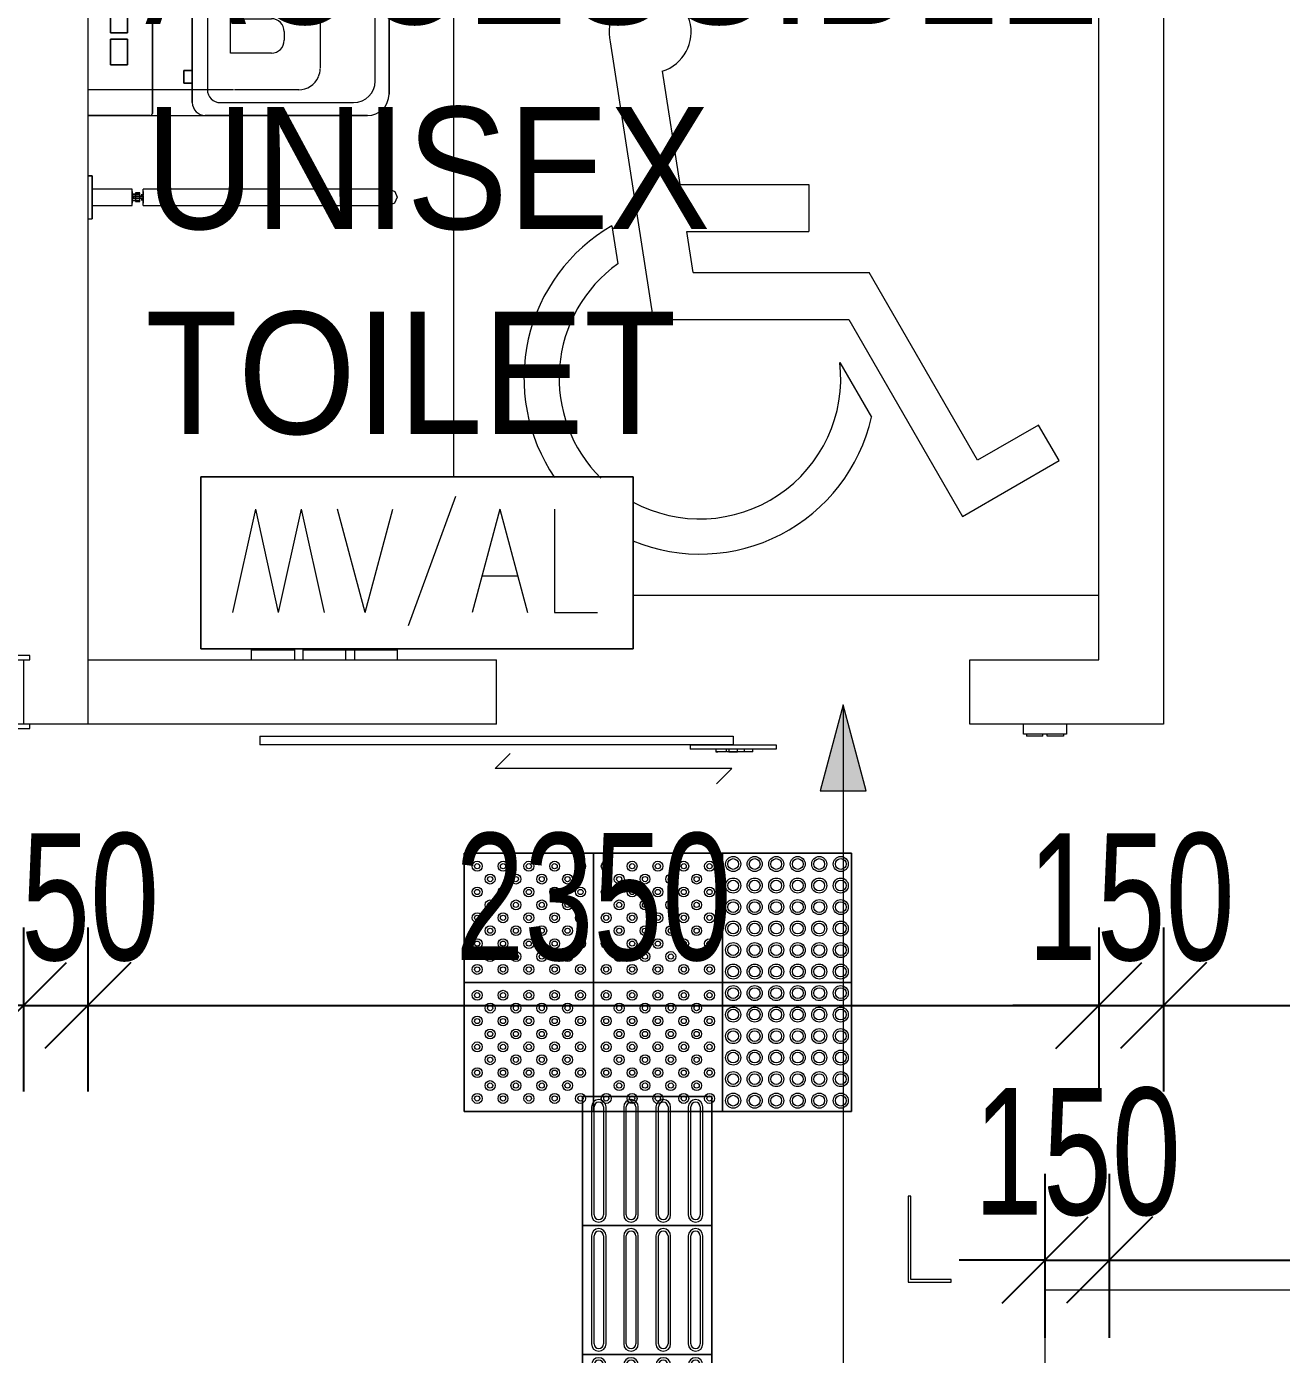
# Model space of a CAD drawing. Header units: millimetres. Extents: x 10569 to 232243, y -25347 to 80743.
# Drawn here: x 78847 to 81764, y 34182 to 37269 of the extents above; entities that cross this region are included whole.
import ezdxf

# ---------------------------------------------------------------- set-up
doc = ezdxf.new("R2010")
doc.units = ezdxf.units.MM
for name, color, linetype, lineweight in [('A-ANNO-DIMS', 211, 'Continuous', 5), ('A-DETL-GENF', 92, 'Continuous', 20), ('A-DOOR', 31, 'Continuous', 20), ('A-DOOR-FRAM', 31, 'Continuous', 30), ('A-GENM', 13, 'Continuous', 20), ('A-WALL', 113, 'Continuous', 20), ('G-ANNO-TEXT', 231, 'Continuous', 5), ('P-SANR-FIXT', 6, 'Continuous', 9)]:
    doc.layers.add(name, color=color, linetype=linetype, lineweight=lineweight)
doc.styles.add('Arial_2', font='arial.ttf', dxfattribs={"width": 0.7, "height": 295.05988})
doc.styles.add('Swis721 BT_5', font='swiss.ttf', dxfattribs={"width": 0.85, "height": 567.642527})
doc.styles.add('Swis721 BT_6', font='swiss.ttf', dxfattribs={"width": 0.89, "height": 283.821263})
doc.dimstyles.new('Linear_-_1_5mm_Arial', dxfattribs={"dimscale": 304.8, "dimtxt": 300, "dimasz": 0.656168, "dimexe": 0.656168, "dimexo": 0.0625, "dimgap": 0.328084, "dimtad": 1, "dimdec": 0, "dimzin": 0, "dimdsep": 46, "dimtxsty": 'Arial_2', "dimblk1": 'OBLIQUE', "dimblk2": 'OBLIQUE', "dimsah": 1, "dimcen": 0.09, "dimadec": 0, "dimazin": 0, "dimtfac": 1, "dimtdec": 4, "dimtix": 1, "dimtmove": 0, "dimatfit": 3, "dimfxl": 0.656168, "dimfxlon": 1, "dimtvp": 1, "dimtolj": 1, "dimtzin": 0, "dimarcsym": 2})

# ---------------------------------------------------------------- blocks, each defined once
blk = doc.blocks.new('DLN-Access Panel__AP13_ - _AP13_ 900 x 1100 _WH_-13765078-TENDER DRAFT G_F')
at = {"layer": 'A-DOOR', "lineweight": 15}
for p, q in [((-490, 75), (-490, 85)), ((490, 85), (-490, 85)), ((-490, 75), (490, 75)), ((490, 75), (490, 85)), ((-490, -85), (-490, -75)), ((490, -75), (-490, -75)), ((-490, -85), (490, -85)), ((-435.7, -85), (287.2, -591.2)), ((315.9, -550.3), (-348.5, -85)), ((490, -85), (490, -75)), ((287.2, -591.2), (315.9, -550.3))]:
    blk.add_line(p, q, dxfattribs=at)
blk.add_arc((-450, -75), 900, 325, 359.3596, dxfattribs=at)
at = {"layer": 'A-DOOR-FRAM', "lineweight": 15}
for p, q in [((-475, 75), (-475, -75)), ((475, 75), (475, -75))]:
    blk.add_line(p, q, dxfattribs=at)
blk = doc.blocks.new('DLN_Toilet-Disable - DLN_Toilet-Disable-V655-TENDER DRAFT G_F')
at = {"layer": 'P-SANR-FIXT'}
for p, q in [((-425, 0), (-425, -10)), ((-425, 0), (-425, -10)), ((-325, -10), (-425, -10)), ((-425, -10), (-394, -10)), ((-394, -10), (-394, -103.2)), ((-394, -10), (-356, -10)), ((-361.6, -10), (-388.4, -10)), ((-388.4, -10), (-361.6, -10)), ((-356, -103.2), (-356, -10)), ((-356, -10), (-325, -10)), ((-325, -10), (-325, 0)), ((-325, 0), (-325, -10)), ((-185, 0), (-185, -145)), ((-185, -145), (-185, 0)), ((-185, 0), (-185, -145)), ((-185, 0), (-185, -145)), ((-125, -150), (-125, 0)), ((125, 0), (125, -150)), ((185, -145), (185, 0)), ((185, 0), (185, -145)), ((185, -145), (185, 0)), ((185, -145), (185, 0)), ((-7.5, -52.5), (-67.5, -52.5)), ((-67.5, -52.5), (-67.5, -92.5)), ((-67.5, -92.5), (-67.5, -52.5)), ((-67.5, -52.5), (-7.5, -52.5)), ((-7.5, -92.5), (-7.5, -52.5)), ((-7.5, -52.5), (-7.5, -92.5)), ((7.5, -52.5), (7.5, -92.5)), ((67.5, -52.5), (7.5, -52.5)), ((7.5, -52.5), (67.5, -52.5)), ((7.5, -92.5), (7.5, -52.5)), ((67.5, -92.5), (67.5, -52.5)), ((67.5, -52.5), (67.5, -92.5)), ((-67.5, -92.5), (-7.5, -92.5)), ((-7.5, -92.5), (-67.5, -92.5)), ((7.5, -92.5), (67.5, -92.5)), ((67.5, -92.5), (7.5, -92.5)), ((-394, -103.2), (-356, -103.2)), ((-383.1, -103.2), (-388.4, -103.2)), ((-365, -110.7), (-385, -110.7)), ((-385, -110.7), (-385, -113.2)), ((-385, -120.7), (-385, -110.7)), ((-385, -113.2), (-385, -118.2)), ((-385, -118.2), (-385, -120.7)), ((-385, -120.7), (-365, -120.7)), ((-382.5, -115.7), (-382.5, -103.2)), ((-382.5, -103.2), (-382.5, -113.4)), ((-382.5, -110.7), (-382.5, -115.7)), ((-382.5, -113.2), (-382.5, -110.7)), ((-382.5, -115.7), (-382.5, -113.2)), ((-382.5, -118.3), (-382.5, -115.7)), ((-382.5, -115.7), (-382.5, -120.7)), ((-382.5, -118.2), (-382.5, -115.7)), ((-382.5, -120.7), (-382.5, -118.2)), ((-378.7, -103.2), (-382.3, -103.2)), ((-378.4, -103.2), (-381.7, -103.2)), ((-378.4, -103.2), (-381.7, -103.2)), ((-372.2, -103.2), (-377.8, -103.2)), ((-377.5, -113.7), (-377.5, -103.2)), ((-377.5, -103.2), (-377.5, -115.7)), ((-372.5, -105.7), (-377.5, -105.7)), ((-377.5, -113.2), (-377.5, -110.7)), ((-377.5, -110.7), (-377.5, -120.7)), ((-377.5, -110.7), (-377.5, -113.2)), ((-377.5, -120.7), (-377.5, -110.7)), ((-377.5, -115.7), (-377.5, -113.2)), ((-377.5, -114.5), (-377.5, -113.2)), ((-377.5, -113.2), (-377.5, -114.5)), ((-377.5, -115.7), (-377.5, -114.5)), ((-377.5, -114.5), (-377.5, -115.7)), ((-377.5, -128.2), (-377.5, -115.7)), ((-377.5, -118.2), (-377.5, -115.7)), ((-377.5, -115.7), (-377.5, -118.3)), ((-377.5, -115.7), (-377.5, -118.2)), ((-377.5, -118.2), (-377.5, -128.2)), ((-377.5, -120.7), (-377.5, -118.2)), ((-377.5, -118.2), (-377.5, -120.7)), ((-372.5, -115.7), (-372.5, -103.2)), ((-372.5, -103.2), (-372.5, -113.2)), ((-372.5, -120.7), (-372.5, -110.7)), ((-372.5, -110.7), (-372.5, -113.2)), ((-372.5, -110.7), (-372.5, -120.7)), ((-372.5, -113.2), (-372.5, -110.7)), ((-372.5, -113.2), (-372.5, -115.7)), ((-372.5, -113.2), (-372.5, -117)), ((-372.5, -115.7), (-372.5, -113.2)), ((-372.5, -115.7), (-372.5, -128.2)), ((-372.5, -118.3), (-372.5, -115.7)), ((-372.5, -118.2), (-372.5, -115.7)), ((-372.5, -117), (-372.5, -118.2)), ((-372.5, -128.2), (-372.5, -117.8)), ((-372.5, -118.2), (-372.5, -120.7)), ((-372.5, -120.7), (-372.5, -118.2)), ((-368.3, -103.2), (-371.6, -103.2)), ((-368.3, -103.2), (-371.6, -103.2)), ((-367.7, -103.2), (-371.3, -103.2)), ((-367.5, -113.2), (-367.5, -103.2)), ((-367.5, -103.2), (-367.5, -115.7)), ((-367.5, -110.7), (-367.5, -113.2)), ((-367.5, -115.7), (-367.5, -110.7)), ((-367.5, -113.2), (-367.5, -115.7)), ((-367.5, -115.7), (-367.5, -118.3)), ((-367.5, -115.7), (-367.5, -118.2)), ((-367.5, -120.7), (-367.5, -115.7)), ((-367.5, -118.2), (-367.5, -120.7)), ((-361.6, -103.2), (-366.9, -103.2)), ((-365, -110.7), (-365, -120.7)), ((-365, -113.2), (-365, -110.7)), ((-365, -118.2), (-365, -113.2)), ((-365, -120.7), (-365, -118.2)), ((-394, -128.2), (-394, -700)), ((-394, -128.2), (-356, -128.2)), ((-378.7, -128.2), (-388.4, -128.2)), ((-382.5, -125.7), (-377.5, -125.7)), ((-372.2, -128.2), (-377.8, -128.2)), ((-372.5, -128.2), (-377.5, -128.2)), ((-372.5, -128.2), (-377.5, -128.2)), ((-372.5, -125.7), (-367.5, -125.7)), ((-361.6, -128.2), (-371.3, -128.2)), ((-356, -700), (-356, -128.2)), ((-185, -145), (-185, -272.8)), ((-180, -150), (180, -150)), ((180, -150), (-180, -150)), ((-180, -150), (180, -150)), ((-180, -150), (180, -150)), ((-125, -242.8), (-125, -150)), ((125, -150), (125, -242.8)), ((185, -272.8), (185, -145)), ((-155, -242.8), (-110, -242.8)), ((155, -242.8), (-155, -242.8)), ((-125, -277.8), (-125, -242.8)), ((-80, -222.8), (-110, -222.8)), ((-110, -222.8), (-110, -242.8)), ((-110, -242.8), (-110, -222.8)), ((-110, -222.8), (-80, -222.8)), ((-110, -242.8), (-80, -242.8)), ((-110, -242.8), (-80, -242.8)), ((-80, -242.8), (-110, -242.8)), ((-80, -242.8), (-80, -222.8)), ((-80, -222.8), (-80, -242.8)), ((-80, -242.8), (80, -242.8)), ((80, -222.8), (80, -242.8)), ((110, -222.8), (80, -222.8)), ((80, -222.8), (110, -222.8)), ((80, -242.8), (80, -222.8)), ((80, -242.8), (110, -242.8)), ((80, -242.8), (110, -242.8)), ((110, -242.8), (80, -242.8)), ((110, -242.8), (110, -222.8)), ((110, -222.8), (110, -242.8)), ((110, -242.8), (155, -242.8)), ((125, -242.8), (125, -277.9)), ((-185, -650), (-185, -272.8)), ((-185, -272.8), (-185, -650)), ((-185, -272.8), (-185, -650)), ((125.2, -277.8), (-125, -277.8)), ((-125, -338.8), (-125, -277.8)), ((185, -272.8), (185, -650)), ((185, -650), (185, -272.8)), ((185, -650), (185, -272.8)), ((450, -265.6), (440, -265.6)), ((440, -265.6), (440, -267)), ((440, -305), (440, -265.6)), ((440, -267), (440, -285.6)), ((-155, -307.8), (-155, -617.8)), ((125, -277.9), (125, -338.9)), ((155.2, -617.8), (155.2, -307.8)), ((440, -286.6), (410, -286.6)), ((440, -289.5), (440, -286.6)), ((440, -286.6), (440, -287.1)), ((440, -287.1), (440, -295.2)), ((440, -288.7), (440, -295.2)), ((440, -295.2), (440, -292.7)), ((440, -295.5), (440, -304.9)), ((440, -295.5), (440, -304.9)), ((440, -299.9), (440, -296.7)), ((440, -304.9), (440, -301.4)), ((-40, -426.5), (-40, -331.7)), ((-40, -331.7), (40, -331.7)), ((40, -331.7), (40, -426.5)), ((371, -325.1), (371, -895.5)), ((409, -895.5), (409, -325.1)), ((410, -324.6), (425, -324.6)), ((430, -324.6), (440, -324.6)), ((-125, -490), (-125, -340.5)), ((125, -340.6), (125, -490)), ((10, -456.5), (-10, -456.5)), ((75, -540), (-75, -540)), ((-105, -667.8), (105.2, -667.8)), ((135, -700), (-135, -700)), ((-135, -700), (135, -700)), ((-135, -700), (135, -700)), ((450, -875), (440, -875)), ((440, -875), (440, -876.4)), ((440, -955), (440, -875)), ((450, -875), (440, -875)), ((440, -875), (440, -876.4)), ((440, -876.4), (440, -875)), ((450, -875), (440, -875)), ((440, -875), (440, -876.4)), ((440, -876.4), (440, -875)), ((440, -876.4), (440, -895)), ((440, -876.4), (440, -895)), ((440, -895), (440, -876.4)), ((440, -876.4), (440, -895)), ((440, -895), (440, -876.4)), ((450, -883.9), (450, -946.1)), ((440, -896), (410, -896)), ((440, -896), (410, -896)), ((440, -896), (410, -896)), ((440, -896.8), (440, -896)), ((440, -896), (440, -896.5)), ((440, -896.5), (440, -898.2)), ((440, -904.6), (440, -896.6)), ((440, -896.6), (440, -901.6)), ((440, -896.6), (440, -896.6)), ((440, -898.5), (440, -896.6)), ((440, -896.6), (440, -904.6)), ((440, -898.9), (440, -896.8)), ((440, -898.4), (440, -904.6)), ((440, -898.4), (440, -904.6)), ((440, -904.6), (440, -898.4)), ((440, -898.4), (440, -900.9)), ((440, -904.6), (440, -898.4)), ((440, -901.6), (440, -898.5)), ((440, -898.5), (440, -901.1)), ((440, -901.5), (440, -904.6)), ((440, -901.5), (440, -904.6)), ((440, -901.6), (440, -904.6)), ((440, -904.6), (440, -901.6)), ((440, -904.6), (440, -902.1)), ((440, -905.5), (440, -924.5)), ((440, -915), (440, -905.5)), ((440, -905.5), (440, -915)), ((440, -910.1), (440, -905.5)), ((440, -905.5), (440, -915)), ((440, -905.5), (440, -924.5)), ((440, -924.5), (440, -905.5)), ((440, -905.5), (440, -909.4)), ((440, -905.5), (440, -909.3)), ((440, -924.5), (440, -905.5)), ((440, -909.3), (440, -906.1)), ((440, -910), (440, -914.3)), ((440, -915), (440, -910.1)), ((440, -910.1), (440, -914.3)), ((440, -914.3), (440, -910.8)), ((440, -924.5), (440, -915)), ((440, -915), (440, -924.5)), ((440, -924.5), (440, -915)), ((440, -915), (440, -924.5)), ((440, -915), (440, -919.2)), ((440, -915), (440, -919.3)), ((440, -919.2), (440, -915.7)), ((440, -919.9), (440, -923.9)), ((440, -920), (440, -923.9)), ((440, -923.9), (440, -920.6)), ((440, -925.4), (440, -931.6)), ((440, -933.4), (440, -925.4)), ((440, -925.4), (440, -928.4)), ((440, -931.5), (440, -925.4)), ((440, -925.4), (440, -933.4)), ((440, -925.4), (440, -931.6)), ((440, -931.6), (440, -925.4)), ((440, -925.4), (440, -927.9)), ((440, -928), (440, -925.4)), ((440, -925.4), (440, -928)), ((440, -931.6), (440, -925.4)), ((450, -955.4), (360, -955.4)), ((360, -955.4), (360, -1105.4)), ((360, -1105.4), (360, -955.4)), ((360, -955.4), (450, -955.4)), ((410, -934), (440, -934)), ((410, -934), (440, -934)), ((410, -934), (440, -934)), ((440, -928.4), (440, -931.5)), ((440, -928.5), (440, -933.2)), ((440, -928.5), (440, -931.2)), ((440, -931.5), (440, -933.4)), ((440, -933.4), (440, -931.5)), ((440, -933.5), (440, -931.8)), ((440, -933.2), (440, -934)), ((440, -933.4), (440, -933.4)), ((440, -934), (440, -933.5)), ((440, -934), (440, -934)), ((440, -935), (440, -953.6)), ((440, -935), (440, -949.6)), ((440, -953.6), (440, -935)), ((440, -935), (440, -953.6)), ((440, -953.6), (440, -935)), ((440, -949.6), (440, -953.6)), ((440, -953.6), (440, -955)), ((440, -953.6), (440, -955)), ((440, -955), (440, -953.6)), ((440, -953.6), (440, -955)), ((440, -955), (440, -953.6)), ((440, -955), (450, -955)), ((440, -955), (450, -955)), ((440, -955), (450, -955)), ((360, -1105.4), (450, -1105.4)), ((450, -1105.4), (360, -1105.4))]:
    blk.add_line(p, q, dxfattribs=at)
at = {"layer": 'P-SANR-FIXT', "flags": 128}
for points in [[(410, -286.6), (388.9, -292.7), (374.6, -309), (371, -325.1)], [(409, -325.1), (409.3, -324.8), (410, -324.6)], [(-375, -719), (-388.9, -713), (-394, -700)], [(-356, -700), (-362, -713.9), (-375, -719)], [(371, -895.5), (377.2, -916.3), (393.7, -930.5), (410, -934)], [(371, -915), (377, -901.1), (390, -896)], [(390, -934), (376.1, -928), (371, -915)], [(390, -896), (396, -896), (410, -896)], [(410, -896), (395.7, -896), (390, -896)], [(410, -896), (409, -895.6), (409, -895.5)], [(410, -934), (395.7, -934), (390, -934)], [(390, -934), (396, -934), (410, -934)]]:
    blk.add_lwpolyline(points, dxfattribs=at)
at = {"layer": 'P-SANR-FIXT'}
for centre, radius, start, end in [((-180, -145), 5, 180, 270), ((-180, -145), 5, 180, 195), ((-180, -145), 5, 180, 195), ((-180, -145), 5, 180, 195), ((-180, -145), 5, 195, 255), ((-180, -145), 5, 195, 255), ((-180, -145), 5, 195, 255), ((-180, -145), 5, 255, 270), ((-180, -145), 5, 255, 270), ((-180, -145), 5, 255, 270), ((180, -145), 5, 270, 360), ((180, -145), 5, 270, 285), ((180, -145), 5, 270, 285), ((180, -145), 5, 270, 285), ((180, -145), 5, 285, 345), ((180, -145), 5, 285, 345), ((180, -145), 5, 285, 345), ((180, -145), 5, 345, 0), ((180, -145), 5, 345, 360), ((180, -145), 5, 345, 360), ((-155, -272.8), 30, 90, 180), ((-155, -272.8), 30, 90, 180), ((155, -272.8), 30, 360, 90), ((155, -272.8), 30, 360, 90), ((-125, -307.8), 30, 90, 180), ((125.2, -307.8), 30, 360, 90), ((-10, -426.5), 30, 180, 270), ((10, -426.5), 30, 270, 360), ((-75, -490), 50, 180, 246.1262), ((75, -490), 50, 301.6347, 360), ((-75, -490), 50, 247.5, 267.9341), ((75, -490), 50, 270, 292.5), ((75, -490), 50, 293.9558, 298.1025), ((-105, -617.8), 50, 180, 270), ((105.2, -617.8), 50, 270, 360), ((-135, -650), 50, 180, 270), ((-135, -650), 50, 180, 270), ((-135, -650), 50, 180, 270), ((135, -650), 50, 270, 360), ((135, -650), 50, 270, 360), ((135, -650), 50, 270, 360)]:
    blk.add_arc(centre, radius, start, end, dxfattribs=at)
blk = doc.blocks.new('Signage - Lift - Type 1-17070343-TENDER DRAFT G_F')
at = {"layer": 'A-GENM'}
for p, q in [((25, -9), (25, -15)), ((125, -9), (25, -9)), ((25, -15), (119, -15)), ((119, -15), (119, -209)), ((125, -209), (125, -9)), ((119, -209), (125, -209))]:
    blk.add_line(p, q, dxfattribs=at)
blk = doc.blocks.new('Accessible Toilet Power Operated Sliding Door_V14 - Accessible Toilet Power Operated Sliding Door_V14-17315368-TENDER DRAFT G_F')
at = {"layer": 'A-DOOR', "lineweight": 15}
for p, q in [((-1111.1, 213.7), (-1146.5, 178.3)), ((-1146.5, 178.3), (-596.5, 178.3)), ((-596.5, 178.3), (-631.9, 143)), ((-1925, 98), (-1825, 98)), ((-1925, 75), (-1925, 98)), ((-1917.9, 103), (-1880, 103)), ((-1917.9, 98), (-1917.9, 103)), ((-1880, 103), (-1880, 98)), ((-1870, 103), (-1832.1, 103)), ((-1870, 103), (-1870, 98)), ((-1832.1, 98), (-1832.1, 103)), ((-1825, 98), (-1825, 75)), ((-1150, 103), (-1150, 123)), ((-1150, 123), (-50, 123)), ((-50, 103), (-1150, 103)), ((-50, 103), (-50, 123)), ((-370, -75), (-370, -98)), ((-270, -98), (-270, -75)), ((-250, -75), (-250, -98)), ((-150, -98), (-150, -75)), ((-130, -98), (-130, -75)), ((-30, -75), (-30, -98)), ((-270, -98), (-370, -98)), ((-250, -98), (-270, -98)), ((-150, -98), (-250, -98)), ((-30, -98), (-130, -98))]:
    blk.add_line(p, q, dxfattribs=at)
blk = doc.blocks.new('Signage - Dis_Wall Mount 2_ - Signage - Dis_Wall Mount 2_-17087926-TENDER DRAFT G_F')
at = {"layer": 'A-GENM'}
for p, q in [((-100, 10), (100, 10)), ((-100, 10), (-100, 0)), ((100, 0), (-100, 0)), ((-40, 0), (-40, -6)), ((-16.7, 0), (-16.7, -6)), ((-10, 0), (-10, -6)), ((-10, 0), (-10, -6)), ((10, -6), (10, 0)), ((10, -6), (10, 0)), ((10, -6), (10, 0)), ((25.9, -6), (25.9, 0)), ((45.3, -6), (45.3, 0)), ((100, 10), (100, 0)), ((-16.7, -6), (-40, -6)), ((-40, -6), (-36, -6)), ((10, -6), (-14.5, -6)), ((10, -6), (-10, -6)), ((-10, -6), (10, -6)), ((10, -6), (-10, -6)), ((25.9, -6), (10, -6)), ((32.2, -6), (25.9, -6)), ((45.3, -6), (32.2, -6))]:
    blk.add_line(p, q, dxfattribs=at)
blk = doc.blocks.new('DLN_Tactile - Hazard warning Tiles-3867762-TENDER DRAFT G_F')
at = {"layer": 'A-GENM'}
for p, q in [((150, 150), (-150, 150)), ((-150, 150), (-150, -150)), ((-150, -150), (-150, 150)), ((-150, 150), (150, 150)), ((150, -150), (150, 150)), ((150, 150), (150, -150)), ((-150, -150), (150, -150)), ((150, -150), (-150, -150))]:
    blk.add_line(p, q, dxfattribs=at)
for centre, radius in [((-125, 125), 17.5), ((-125, 125), 12.5), ((-75, 125), 17.5), ((-75, 125), 12.5), ((-25, 125), 17.5), ((-25, 125), 12.5), ((25, 125), 17.5), ((25, 125), 12.5), ((75, 125), 17.5), ((75, 125), 12.5), ((125, 125), 17.5), ((125, 125), 12.5), ((-125, 75), 17.5), ((-125, 75), 12.5), ((-75, 75), 17.5), ((-75, 75), 12.5), ((-25, 75), 17.5), ((-25, 75), 12.5), ((25, 75), 17.5), ((25, 75), 12.5), ((75, 75), 17.5), ((75, 75), 12.5), ((125, 75), 17.5), ((125, 75), 12.5), ((-125, 25), 17.5), ((-125, 25), 12.5), ((-75, 25), 17.5), ((-75, 25), 12.5), ((-25, 25), 17.5), ((-25, 25), 12.5), ((25, 25), 17.5), ((25, 25), 12.5), ((75, 25), 17.5), ((75, 25), 12.5), ((125, 25), 17.5), ((125, 25), 12.5), ((-125, -25), 17.5), ((-125, -25), 12.5), ((-75, -25), 17.5), ((-75, -25), 12.5), ((-25, -25), 17.5), ((-25, -25), 12.5), ((25, -25), 17.5), ((25, -25), 12.5), ((75, -25), 17.5), ((75, -25), 12.5), ((125, -25), 17.5), ((125, -25), 12.5), ((-125, -75), 17.5), ((-75, -75), 17.5), ((-25, -75), 17.5), ((25, -75), 17.5), ((75, -75), 17.5), ((125, -75), 17.5), ((-125, -75), 12.5), ((-75, -75), 12.5), ((-25, -75), 12.5), ((25, -75), 12.5), ((75, -75), 12.5), ((125, -75), 12.5), ((-125, -125), 17.5), ((-125, -125), 12.5), ((-75, -125), 17.5), ((-75, -125), 12.5), ((-25, -125), 17.5), ((-25, -125), 12.5), ((25, -125), 17.5), ((25, -125), 12.5), ((75, -125), 17.5), ((75, -125), 12.5), ((125, -125), 17.5), ((125, -125), 12.5)]:
    blk.add_circle(centre, radius, dxfattribs=at)
blk = doc.blocks.new('DLN_Tactile - Positional Tiles-3867764-TENDER DRAFT G_F')
at = {"layer": 'A-GENM'}
for p, q in [((150, 150), (-150, 150)), ((-150, 150), (-150, -150)), ((-150, -150), (-150, 150)), ((-150, 150), (150, 150)), ((150, -150), (150, 150)), ((150, 150), (150, -150)), ((-150, -150), (150, -150)), ((150, -150), (-150, -150))]:
    blk.add_line(p, q, dxfattribs=at)
for centre, radius in [((-120, 120), 11.5), ((-120, 120), 6), ((-60, 120), 11.5), ((-60, 120), 6), ((0, 120), 11.5), ((0, 120), 6), ((60, 120), 11.5), ((60, 120), 6), ((120, 120), 11.5), ((120, 120), 6), ((-90, 90), 11.5), ((-90, 90), 6), ((-30, 90), 11.5), ((-30, 90), 6), ((30, 90), 11.5), ((30, 90), 6), ((90, 90), 11.5), ((90, 90), 6), ((-120, 60), 11.5), ((-120, 60), 6), ((-60, 60), 11.5), ((-60, 60), 6), ((0, 60), 11.5), ((0, 60), 6), ((60, 60), 11.5), ((60, 60), 6), ((120, 60), 11.5), ((120, 60), 6), ((-90, 30), 11.5), ((-90, 30), 6), ((-30, 30), 11.5), ((-30, 30), 6), ((30, 30), 11.5), ((30, 30), 6), ((90, 30), 11.5), ((90, 30), 6), ((-120, 0), 11.5), ((-120, 0), 6), ((-60, 0), 11.5), ((-60, 0), 6), ((0, 0), 11.5), ((0, 0), 6), ((60, 0), 11.5), ((60, 0), 6), ((120, 0), 11.5), ((120, 0), 6), ((-90, -30), 11.5), ((-90, -30), 6), ((-30, -30), 11.5), ((-30, -30), 6), ((30, -30), 11.5), ((30, -30), 6), ((90, -30), 11.5), ((90, -30), 6), ((-120, -60), 11.5), ((-120, -60), 6), ((-60, -60), 11.5), ((-60, -60), 6), ((0, -60), 11.5), ((0, -60), 6), ((60, -60), 11.5), ((60, -60), 6), ((120, -60), 11.5), ((120, -60), 6), ((-90, -90), 11.5), ((-90, -90), 6), ((-30, -90), 11.5), ((-30, -90), 6), ((30, -90), 11.5), ((30, -90), 6), ((90, -90), 11.5), ((90, -90), 6), ((-120, -120), 11.5), ((-120, -120), 6), ((-60, -120), 11.5), ((-60, -120), 6), ((0, -120), 11.5), ((0, -120), 6), ((60, -120), 11.5), ((60, -120), 6), ((120, -120), 11.5), ((120, -120), 6)]:
    blk.add_circle(centre, radius, dxfattribs=at)
blk = doc.blocks.new('DLN_Tactile - Positional Tiles-V661-TENDER DRAFT G_F')
at = {"layer": 'A-GENM'}
for p, q in [((150, 150), (-150, 150)), ((-150, 150), (-150, -150)), ((-150, -150), (-150, 150)), ((-150, 150), (150, 150)), ((150, -150), (150, 150)), ((150, 150), (150, -115)), ((150, -115), (150, -150)), ((-150, -150), (150, -150)), ((125, -150), (-150, -150)), ((150, -150), (125, -150))]:
    blk.add_line(p, q, dxfattribs=at)
for centre, radius in [((-120, 120), 11.5), ((-120, 120), 6), ((-60, 120), 11.5), ((-60, 120), 6), ((0, 120), 11.5), ((0, 120), 6), ((60, 120), 11.5), ((60, 120), 6), ((120, 120), 11.5), ((120, 120), 6), ((-90, 90), 11.5), ((-90, 90), 6), ((-30, 90), 11.5), ((-30, 90), 6), ((30, 90), 11.5), ((30, 90), 6), ((90, 90), 11.5), ((90, 90), 6), ((-120, 60), 11.5), ((-120, 60), 6), ((-60, 60), 11.5), ((-60, 60), 6), ((0, 60), 11.5), ((0, 60), 6), ((60, 60), 11.5), ((60, 60), 6), ((120, 60), 11.5), ((120, 60), 6), ((-90, 30), 11.5), ((-90, 30), 6), ((-30, 30), 11.5), ((-30, 30), 6), ((30, 30), 11.5), ((30, 30), 6), ((90, 30), 11.5), ((90, 30), 6), ((-120, 0), 11.5), ((-120, 0), 6), ((-60, 0), 11.5), ((-60, 0), 6), ((0, 0), 11.5), ((0, 0), 6), ((60, 0), 11.5), ((60, 0), 6), ((120, 0), 11.5), ((120, 0), 6), ((-90, -30), 11.5), ((-90, -30), 6), ((-30, -30), 11.5), ((-30, -30), 6), ((30, -30), 11.5), ((30, -30), 6), ((90, -30), 11.5), ((90, -30), 6), ((-120, -60), 11.5), ((-120, -60), 6), ((-60, -60), 11.5), ((-60, -60), 6), ((0, -60), 11.5), ((0, -60), 6), ((60, -60), 11.5), ((60, -60), 6), ((120, -60), 11.5), ((120, -60), 6), ((-90, -90), 11.5), ((-90, -90), 6), ((-30, -90), 11.5), ((-30, -90), 6), ((30, -90), 11.5), ((30, -90), 6), ((90, -90), 11.5), ((90, -90), 6), ((-120, -120), 11.5), ((-120, -120), 6), ((-60, -120), 11.5), ((-60, -120), 6), ((0, -120), 11.5), ((0, -120), 6), ((60, -120), 11.5), ((60, -120), 6), ((120, -120), 11.5), ((120, -120), 6)]:
    blk.add_circle(centre, radius, dxfattribs=at)
blk = doc.blocks.new('DLN_Tactile - Positional Tiles-V662-TENDER DRAFT G_F')
at = {"layer": 'A-GENM'}
for p, q in [((150, 150), (-150, 150)), ((-150, 150), (-150, -150)), ((-150, -115), (-150, 150)), ((-150, 150), (150, 150)), ((150, -150), (150, 150)), ((150, 150), (150, -150)), ((-150, -150), (-150, -115)), ((-150, -150), (150, -150)), ((125, -150), (-150, -150)), ((150, -150), (125, -150))]:
    blk.add_line(p, q, dxfattribs=at)
for centre, radius in [((-120, 120), 11.5), ((-120, 120), 6), ((-60, 120), 11.5), ((-60, 120), 6), ((0, 120), 11.5), ((0, 120), 6), ((60, 120), 11.5), ((60, 120), 6), ((120, 120), 11.5), ((120, 120), 6), ((-90, 90), 11.5), ((-90, 90), 6), ((-30, 90), 11.5), ((-30, 90), 6), ((30, 90), 11.5), ((30, 90), 6), ((90, 90), 11.5), ((90, 90), 6), ((-120, 60), 11.5), ((-120, 60), 6), ((-60, 60), 11.5), ((-60, 60), 6), ((0, 60), 11.5), ((0, 60), 6), ((60, 60), 11.5), ((60, 60), 6), ((120, 60), 11.5), ((120, 60), 6), ((-90, 30), 11.5), ((-90, 30), 6), ((-30, 30), 11.5), ((-30, 30), 6), ((30, 30), 11.5), ((30, 30), 6), ((90, 30), 11.5), ((90, 30), 6), ((-120, 0), 11.5), ((-120, 0), 6), ((-60, 0), 11.5), ((-60, 0), 6), ((0, 0), 11.5), ((0, 0), 6), ((60, 0), 11.5), ((60, 0), 6), ((120, 0), 11.5), ((120, 0), 6), ((-90, -30), 11.5), ((-90, -30), 6), ((-30, -30), 11.5), ((-30, -30), 6), ((30, -30), 11.5), ((30, -30), 6), ((90, -30), 11.5), ((90, -30), 6), ((-120, -60), 11.5), ((-120, -60), 6), ((-60, -60), 11.5), ((-60, -60), 6), ((0, -60), 11.5), ((0, -60), 6), ((60, -60), 11.5), ((60, -60), 6), ((120, -60), 11.5), ((120, -60), 6), ((-90, -90), 11.5), ((-90, -90), 6), ((-30, -90), 11.5), ((-30, -90), 6), ((30, -90), 11.5), ((30, -90), 6), ((90, -90), 11.5), ((90, -90), 6), ((-120, -120), 11.5), ((-120, -120), 6), ((-60, -120), 11.5), ((-60, -120), 6), ((0, -120), 11.5), ((0, -120), 6), ((60, -120), 11.5), ((60, -120), 6), ((120, -120), 11.5), ((120, -120), 6)]:
    blk.add_circle(centre, radius, dxfattribs=at)
blk = doc.blocks.new('DLN_Tactile - Directional Tiles-3867766-TENDER DRAFT G_F')
at = {"layer": 'A-GENM'}
for p, q in [((150, 150), (-150, 150)), ((-150, 150), (-150, -150)), ((-150, -150), (-150, 150)), ((-150, 150), (150, 150)), ((-129.5, 125.5), (-129.5, -125.5)), ((-123.5, -125.5), (-123.5, 125.5)), ((-101.5, 125.5), (-101.5, -125.5)), ((-95.5, -125.5), (-95.5, 125.5)), ((-54.5, 125.5), (-54.5, -125.5)), ((-48.5, -125.5), (-48.5, 125.5)), ((-26.5, 125.5), (-26.5, -125.5)), ((-20.5, -125.5), (-20.5, 125.5)), ((20.5, 125.5), (20.5, -125.5)), ((26.5, -125.5), (26.5, 125.5)), ((48.5, 125.5), (48.5, -125.5)), ((54.5, -125.5), (54.5, 125.5)), ((95.5, 125.5), (95.5, -125.5)), ((101.5, -125.5), (101.5, 125.5)), ((123.5, 125.5), (123.5, -125.5)), ((129.5, -125.5), (129.5, 125.5)), ((150, -150), (150, 150)), ((150, 150), (150, -150)), ((-150, -150), (150, -150)), ((150, -150), (-150, -150))]:
    blk.add_line(p, q, dxfattribs=at)
for centre, radius, start, end in [((-112.5, 125.5), 17, 360, 180), ((-112.5, 125.5), 11, 360, 180), ((-37.5, 125.5), 17, 360, 180), ((-37.5, 125.5), 11, 360, 180), ((37.5, 125.5), 17, 360, 180), ((37.5, 125.5), 11, 360, 180), ((112.5, 125.5), 17, 360, 180), ((112.5, 125.5), 11, 360, 180), ((-112.5, -125.5), 17, 180, 360), ((-112.5, -125.5), 11, 180, 360), ((-37.5, -125.5), 17, 180, 360), ((-37.5, -125.5), 11, 180, 360), ((37.5, -125.5), 17, 180, 360), ((37.5, -125.5), 11, 180, 360), ((112.5, -125.5), 17, 180, 360), ((112.5, -125.5), 11, 180, 360)]:
    blk.add_arc(centre, radius, start, end, dxfattribs=at)
blk = doc.blocks.new('DLN_Tactile - Directional Tiles-V777-TENDER DRAFT G_F')
at = {"layer": 'A-GENM', "lineweight": 9}
for p, q in [((150, 150), (-150, 150)), ((-150, 150), (-150, -150)), ((-150, 115), (-150, 150)), ((-150, 150), (150, 150)), ((-129.5, 125.5), (-129.5, -125.5)), ((-123.5, -125.5), (-123.5, 125.5)), ((-101.5, 125.5), (-101.5, -125.5)), ((-95.5, -125.5), (-95.5, 125.5)), ((-54.5, 125.5), (-54.5, -125.5)), ((-48.5, -125.5), (-48.5, 125.5)), ((-26.5, 125.5), (-26.5, -125.5)), ((-20.5, -125.5), (-20.5, 125.5)), ((20.5, 125.5), (20.5, -125.5)), ((26.5, -125.5), (26.5, 125.5)), ((48.5, 125.5), (48.5, -125.5)), ((54.5, -125.5), (54.5, 125.5)), ((95.5, 125.5), (95.5, -125.5)), ((101.5, -125.5), (101.5, 125.5)), ((123.5, 125.5), (123.5, -125.5)), ((129.5, -125.5), (129.5, 125.5)), ((150, -150), (150, 150)), ((150, 150), (150, 115)), ((-150, -150), (-150, 115)), ((150, 115), (150, -150)), ((-150, -150), (150, -150)), ((150, -150), (-150, -150))]:
    blk.add_line(p, q, dxfattribs=at)
for centre, radius, start, end in [((-112.5, 125.5), 17, 360, 180), ((-112.5, 125.5), 11, 360, 180), ((-37.5, 125.5), 17, 360, 180), ((-37.5, 125.5), 11, 360, 180), ((37.5, 125.5), 17, 360, 180), ((37.5, 125.5), 11, 360, 180), ((112.5, 125.5), 17, 360, 180), ((112.5, 125.5), 11, 360, 180), ((-112.5, -125.5), 17, 180, 360), ((-112.5, -125.5), 11, 180, 360), ((-37.5, -125.5), 17, 180, 360), ((-37.5, -125.5), 11, 180, 360), ((37.5, -125.5), 17, 180, 360), ((37.5, -125.5), 11, 180, 360), ((112.5, -125.5), 17, 180, 360), ((112.5, -125.5), 11, 180, 360)]:
    blk.add_arc(centre, radius, start, end, dxfattribs=at)
blk = doc.blocks.new('DLN_Tactile - Directional Tiles-V778-TENDER DRAFT G_F')
at = {"layer": 'A-GENM', "lineweight": 9}
for p, q in [((150, 150), (-150, 150)), ((-150, 150), (-150, -150)), ((-150, -150), (-150, 150)), ((-150, 150), (150, 150)), ((-129.5, 125.5), (-129.5, -125.5)), ((-123.5, -125.5), (-123.5, 125.5)), ((-101.5, 125.5), (-101.5, -125.5)), ((-95.5, -125.5), (-95.5, 125.5)), ((-54.5, 125.5), (-54.5, -125.5)), ((-48.5, -125.5), (-48.5, 125.5)), ((-26.5, 125.5), (-26.5, -125.5)), ((-20.5, -125.5), (-20.5, 125.5)), ((20.5, 125.5), (20.5, -125.5)), ((26.5, -125.5), (26.5, 125.5)), ((48.5, 125.5), (48.5, -125.5)), ((54.5, -125.5), (54.5, 125.5)), ((95.5, 125.5), (95.5, -125.5)), ((101.5, -125.5), (101.5, 125.5)), ((123.5, 125.5), (123.5, -125.5)), ((129.5, -125.5), (129.5, 125.5)), ((150, -150), (150, 150)), ((150, 150), (150, -150)), ((-150, -150), (150, -150)), ((150, -150), (-150, -150))]:
    blk.add_line(p, q, dxfattribs=at)
for centre, radius, start, end in [((-112.5, 125.5), 17, 360, 180), ((-112.5, 125.5), 11, 360, 180), ((-37.5, 125.5), 17, 360, 180), ((-37.5, 125.5), 11, 360, 180), ((37.5, 125.5), 17, 360, 180), ((37.5, 125.5), 11, 360, 180), ((112.5, 125.5), 17, 360, 180), ((112.5, 125.5), 11, 360, 180), ((-112.5, -125.5), 17, 180, 360), ((-112.5, -125.5), 11, 180, 360), ((-37.5, -125.5), 17, 180, 360), ((-37.5, -125.5), 11, 180, 360), ((37.5, -125.5), 17, 180, 360), ((37.5, -125.5), 11, 180, 360), ((112.5, -125.5), 17, 180, 360), ((112.5, -125.5), 11, 180, 360)]:
    blk.add_arc(centre, radius, start, end, dxfattribs=at)
blk = doc.blocks.new('DLN_Disable Sign - DLN_Disable Sign-1794425-TENDER DRAFT G_F')
at = {"layer": 'A-DETL-GENF'}
for p, q in [((-750, 750), (-750, -475)), ((750, 750), (-750, 750)), ((750, -750), (750, 750)), ((-385.8, 536.1), (-286.4, -109.1)), ((-264.9, 467.9), (-224.3, 204.5)), ((-224.3, 204.5), (75.7, 204.5)), ((75.7, 204.5), (75.7, 95.5)), ((-381.8, 108.8), (-368.2, 20.4)), ((-207.5, 95.5), (75.7, 95.5)), ((-192.8, 0), (-207.5, 95.5)), ((-192.8, 0), (216.3, 0)), ((468.2, -436.4), (216.3, 0)), ((-286.4, -109.1), (169.1, -109.1)), ((169.1, -109.1), (433.3, -566.8)), ((148, -208.9), (221.6, -336.4)), ((609.9, -354.5), (468.2, -436.4)), ((657.7, -437.2), (609.9, -354.5)), ((433.3, -566.8), (657.7, -437.2)), ((-332.5, -750), (750, -750))]:
    blk.add_line(p, q, dxfattribs=at)
for centre, radius, start, end in [((-293.2, 559.1), 95.5, 287.213, 193.9443), ((-177.3, -245.5), 409.1, 120, 214.3478), ((-177.3, -245.5), 327.3, 125.6853, 225.2602), ((-177.3, -245.5), 327.3, 241.4121, 6.4114), ((-177.3, -245.5), 409.1, 247.5702, 347.1514)]:
    blk.add_arc(centre, radius, start, end, dxfattribs=at)
blk = doc.blocks.new('DLN_2D-MV_AL - MV_AL_RED_-1735445-TENDER DRAFT G_F')
at = {"layer": 'A-DETL-GENF'}
for p, q in [((502.5, 200), (-502.5, 200)), ((-502.5, 200), (-502.5, -200)), ((-502.5, 200), (502.5, 200)), ((-502.5, -200), (-502.5, 200)), ((502.5, -200), (502.5, 200)), ((502.5, 200), (502.5, -200)), ((89.3, 154.7), (-20.2, -146)), ((-375.6, 125), (-428.8, -115)), ((-375.6, 125), (-322.4, -115)), ((-269.2, 125), (-322.4, -115)), ((-269.2, 125), (-216, -115)), ((-120.1, -115), (-184.4, 125)), ((-120.1, -115), (-55.8, 125)), ((192.7, 125), (128.4, -115)), ((192.7, 125), (257, -115)), ((319.9, 125), (319.9, -115)), ((151.1, -30.3), (234.3, -30.3)), ((319.9, -115), (419.9, -115)), ((-502.5, -200), (502.5, -200)), ((502.5, -200), (-502.5, -200))]:
    blk.add_line(p, q, dxfattribs=at)
blk = doc.blocks.new('_Oblique')
at = {"color": 0, "linetype": 'ByBlock', "lineweight": -2}
blk.add_line((-0.5, -0.5), (0.5, 0.5), dxfattribs=at)
blk = doc.blocks.new('DIMBLOCK156-TENDER DRAFT G_F')
at = {"layer": 'A-ANNO-DIMS', "color": 0, "lineweight": -2, "transparency": 16777216}
for p, q in [((78839.3, 35174.9), (78839.3, 34793.9)), ((78989.3, 35174.9), (78989.3, 34793.9)), ((78839.3, 34993.9), (78639.3, 34993.9)), ((78839.3, 34993.9), (78989.3, 34993.9)), ((78989.3, 34993.9), (79189.3, 34993.9))]:
    blk.add_line(p, q, dxfattribs=at)
at = {"layer": 'Defpoints', "color": 0, "transparency": 16777216}
for p in [(78839.3, 35193.9), (78989.3, 35193.9), (78989.3, 34993.9)]:
    blk.add_point(p, dxfattribs=at)
at = {"layer": 'A-ANNO-DIMS', "color": 0, "lineweight": -2, "transparency": 16777216, "xscale": 200, "yscale": 200, "zscale": 200}
blk.add_blockref('_Oblique', (78839.3, 34993.9), dxfattribs=at)
at = {"layer": 'A-ANNO-DIMS', "color": 0, "lineweight": -2, "transparency": 16777216, "xscale": 200, "yscale": 200, "zscale": 200, "rotation": 180}
blk.add_blockref('_Oblique', (78989.3, 34993.9), dxfattribs=at)
at = {"layer": 'A-ANNO-DIMS', "color": 0, "transparency": 16777216, "insert": (78914.3, 35244.6), "char_height": 295.06, "width": 564.923, "attachment_point": 5, "style": 'Arial_2'}
blk.add_mtext('\\A1;150', dxfattribs=at)
blk = doc.blocks.new('DIMBLOCK157-TENDER DRAFT G_F')
at = {"layer": 'A-ANNO-DIMS', "color": 0, "lineweight": -2, "transparency": 16777216}
for p, q in [((78989.3, 35174.9), (78989.3, 34793.9)), ((81339.3, 35174.9), (81339.3, 34793.9)), ((78989.3, 34993.9), (81339.3, 34993.9))]:
    blk.add_line(p, q, dxfattribs=at)
at = {"layer": 'Defpoints', "color": 0, "transparency": 16777216}
for p in [(78989.3, 35193.9), (81339.3, 35193.9), (81339.3, 34993.9)]:
    blk.add_point(p, dxfattribs=at)
at = {"layer": 'A-ANNO-DIMS', "color": 0, "lineweight": -2, "transparency": 16777216, "xscale": 200, "yscale": 200, "zscale": 200, "rotation": 180}
blk.add_blockref('_Oblique', (78989.3, 34993.9), dxfattribs=at)
at = {"layer": 'A-ANNO-DIMS', "color": 0, "lineweight": -2, "transparency": 16777216, "xscale": 200, "yscale": 200, "zscale": 200}
blk.add_blockref('_Oblique', (81339.3, 34993.9), dxfattribs=at)
at = {"layer": 'A-ANNO-DIMS', "color": 0, "transparency": 16777216, "insert": (80164.3, 35244.7), "char_height": 295.06, "width": 753.231, "attachment_point": 5, "style": 'Arial_2'}
blk.add_mtext('\\A1;2350', dxfattribs=at)
blk = doc.blocks.new('DIMBLOCK158-TENDER DRAFT G_F')
at = {"layer": 'A-ANNO-DIMS', "color": 0, "lineweight": -2, "transparency": 16777216}
for p, q in [((81339.3, 35174.9), (81339.3, 34793.9)), ((81489.3, 35174.9), (81489.3, 34793.9)), ((81339.3, 34993.9), (81139.3, 34993.9)), ((81339.3, 34993.9), (81489.3, 34993.9)), ((81489.3, 34993.9), (81689.3, 34993.9))]:
    blk.add_line(p, q, dxfattribs=at)
at = {"layer": 'Defpoints', "color": 0, "transparency": 16777216}
for p in [(81339.3, 35193.9), (81489.3, 35193.9), (81489.3, 34993.9)]:
    blk.add_point(p, dxfattribs=at)
at = {"layer": 'A-ANNO-DIMS', "color": 0, "lineweight": -2, "transparency": 16777216, "xscale": 200, "yscale": 200, "zscale": 200}
blk.add_blockref('_Oblique', (81339.3, 34993.9), dxfattribs=at)
at = {"layer": 'A-ANNO-DIMS', "color": 0, "lineweight": -2, "transparency": 16777216, "xscale": 200, "yscale": 200, "zscale": 200, "rotation": 180}
blk.add_blockref('_Oblique', (81489.3, 34993.9), dxfattribs=at)
at = {"layer": 'A-ANNO-DIMS', "color": 0, "transparency": 16777216, "insert": (81414.3, 35244.6), "char_height": 295.06, "width": 564.923, "attachment_point": 5, "style": 'Arial_2'}
blk.add_mtext('\\A1;150', dxfattribs=at)
blk = doc.blocks.new('DIMBLOCK159-TENDER DRAFT G_F')
at = {"layer": 'A-ANNO-DIMS', "color": 0, "lineweight": -2, "transparency": 16777216}
for p, q in [((81489.3, 35174.9), (81489.3, 34793.9)), ((83089.3, 35174.9), (83089.3, 34793.9)), ((81489.3, 34993.9), (83089.3, 34993.9))]:
    blk.add_line(p, q, dxfattribs=at)
at = {"layer": 'Defpoints', "color": 0, "transparency": 16777216}
for p in [(81489.3, 35193.9), (83089.3, 35193.9), (83089.3, 34993.9)]:
    blk.add_point(p, dxfattribs=at)
at = {"layer": 'A-ANNO-DIMS', "color": 0, "lineweight": -2, "transparency": 16777216, "xscale": 200, "yscale": 200, "zscale": 200, "rotation": 180}
blk.add_blockref('_Oblique', (81489.3, 34993.9), dxfattribs=at)
at = {"layer": 'A-ANNO-DIMS', "color": 0, "lineweight": -2, "transparency": 16777216, "xscale": 200, "yscale": 200, "zscale": 200}
blk.add_blockref('_Oblique', (83089.3, 34993.9), dxfattribs=at)
at = {"layer": 'A-ANNO-DIMS', "color": 0, "transparency": 16777216, "insert": (82289.3, 35244.6), "char_height": 295.06, "width": 753.231, "attachment_point": 5, "style": 'Arial_2'}
blk.add_mtext('\\A1;1600', dxfattribs=at)
blk = doc.blocks.new('DIMBLOCK223-TENDER DRAFT G_F')
at = {"layer": 'A-ANNO-DIMS', "color": 0, "lineweight": -2, "transparency": 16777216}
for p, q in [((81214.3, 34221), (81214.3, 34602)), ((81364.3, 34221), (81364.3, 34602)), ((81214.3, 34402), (81014.3, 34402)), ((81214.3, 34402), (81364.3, 34402)), ((81364.3, 34402), (81564.3, 34402))]:
    blk.add_line(p, q, dxfattribs=at)
at = {"layer": 'Defpoints', "color": 0, "transparency": 16777216}
for p in [(81364.3, 34402), (81214.3, 34202), (81364.3, 34202)]:
    blk.add_point(p, dxfattribs=at)
at = {"layer": 'A-ANNO-DIMS', "color": 0, "lineweight": -2, "transparency": 16777216, "xscale": 200, "yscale": 200, "zscale": 200}
blk.add_blockref('_Oblique', (81214.3, 34402), dxfattribs=at)
at = {"layer": 'A-ANNO-DIMS', "color": 0, "lineweight": -2, "transparency": 16777216, "xscale": 200, "yscale": 200, "zscale": 200, "rotation": 180}
blk.add_blockref('_Oblique', (81364.3, 34402), dxfattribs=at)
at = {"layer": 'A-ANNO-DIMS', "color": 0, "transparency": 16777216, "insert": (81289.3, 34652.6), "char_height": 295.06, "width": 564.923, "attachment_point": 5, "style": 'Arial_2'}
blk.add_mtext('\\A1;150', dxfattribs=at)
blk = doc.blocks.new('DIMBLOCK224-TENDER DRAFT G_F')
at = {"layer": 'A-ANNO-DIMS', "color": 0, "lineweight": -2, "transparency": 16777216}
for p, q in [((81364.3, 34221), (81364.3, 34602)), ((84564.3, 34221), (84564.3, 34602)), ((81364.3, 34402), (84564.3, 34402))]:
    blk.add_line(p, q, dxfattribs=at)
at = {"layer": 'Defpoints', "color": 0, "transparency": 16777216}
for p in [(84564.3, 34402), (81364.3, 34202), (84564.3, 34202)]:
    blk.add_point(p, dxfattribs=at)
at = {"layer": 'A-ANNO-DIMS', "color": 0, "lineweight": -2, "transparency": 16777216, "xscale": 200, "yscale": 200, "zscale": 200, "rotation": 180}
blk.add_blockref('_Oblique', (81364.3, 34402), dxfattribs=at)
at = {"layer": 'A-ANNO-DIMS', "color": 0, "lineweight": -2, "transparency": 16777216, "xscale": 200, "yscale": 200, "zscale": 200}
blk.add_blockref('_Oblique', (84564.3, 34402), dxfattribs=at)
at = {"layer": 'A-ANNO-DIMS', "color": 0, "transparency": 16777216, "insert": (82964.3, 34652.7), "char_height": 295.06, "width": 753.231, "attachment_point": 5, "style": 'Arial_2'}
blk.add_mtext('\\A1;3200', dxfattribs=at)

msp = doc.modelspace()

# ---------------------------------------------------------------- hatches: boundary and pattern name
at = {"layer": 'G-ANNO-TEXT'}
msp.add_hatch(color=60, dxfattribs=at).paths.add_polyline_path([(80745.04003, 35692.82221), (80691.45019, 35492.82221), (80798.62987, 35492.82221)], flags=0)

# ---------------------------------------------------------------- linework, layer by layer
at = {"layer": 'A-WALL'}
for p, q in [((81489.29296, 38427.48546), (81489.29296, 35647.48546)), ((78989.29296, 38327.48546), (78989.29296, 35647.48546)), ((81339.29296, 35797.48546), (81339.29296, 38327.48546)), ((78989.29296, 35797.48546), (79939.29296, 35797.48546)), ((79939.29296, 35647.48546), (79939.29296, 35797.48546)), ((81039.29296, 35647.48546), (81039.29296, 35797.48546)), ((81039.29296, 35797.48546), (81339.29296, 35797.48546)), ((79939.29296, 35647.48546), (78854.29296, 35647.48546)), ((81489.29296, 35647.48546), (81039.29296, 35647.48546)), ((81214.29296, 34332.48546), (88264.29296, 34332.48546)), ((81214.29296, 33832.48546), (81214.29296, 34332.48546))]:
    msp.add_line(p, q, dxfattribs=at)
at = {"layer": 'G-ANNO-TEXT', "color": 60}
for p, q in [((80745.04003, 35692.82221), (80691.45019, 35492.82221)), ((80798.62987, 35492.82221), (80745.04003, 35692.82221)), ((80745.04003, 35692.82221), (80745.04003, 32850.97679)), ((80691.45019, 35492.82221), (80798.62987, 35492.82221))]:
    msp.add_line(p, q, dxfattribs=at)

# ---------------------------------------------------------------- block references
at = {"layer": 'A-DETL-GENF'}
for name, p in [('DLN_Disable Sign - DLN_Disable Sign-1794425-TENDER DRAFT G_F', (80589.29296, 36697.48546)), ('DLN_2D-MV_AL - MV_AL_RED_-1735445-TENDER DRAFT G_F', (79754.29296, 36022.48546))]:
    msp.add_blockref(name, p, dxfattribs=at)
at = {"layer": 'A-DOOR', "lineweight": 15}
msp.add_blockref('DLN-Access Panel__AP13_ - _AP13_ 900 x 1100 _WH_-13765078-TENDER DRAFT G_F', (78364.29296, 35722.48546), dxfattribs=at)
at = {"layer": 'A-DOOR', "lineweight": 15, "rotation": 180}
msp.add_blockref('Accessible Toilet Power Operated Sliding Door_V14 - Accessible Toilet Power Operated Sliding Door_V14-17315368-TENDER DRAFT G_F', (79339.29296, 35722.48546), dxfattribs=at)
at = {"layer": 'A-GENM'}
for name, p in [('Signage - Dis_Wall Mount 2_ - Signage - Dis_Wall Mount 2_-17087926-TENDER DRAFT G_F', (80489.29296, 35589.48546)), ('DLN_Tactile - Positional Tiles-3867764-TENDER DRAFT G_F', (80014.29296, 35197.48546)), ('DLN_Tactile - Positional Tiles-3867764-TENDER DRAFT G_F', (80314.29296, 35197.48546)), ('DLN_Tactile - Hazard warning Tiles-3867762-TENDER DRAFT G_F', (80614.29296, 35197.48546)), ('DLN_Tactile - Positional Tiles-V661-TENDER DRAFT G_F', (80014.29296, 34897.48546)), ('DLN_Tactile - Positional Tiles-V662-TENDER DRAFT G_F', (80314.29296, 34897.48546)), ('DLN_Tactile - Hazard warning Tiles-3867762-TENDER DRAFT G_F', (80614.29296, 34897.48546)), ('DLN_Tactile - Directional Tiles-3867766-TENDER DRAFT G_F', (80289.29296, 34032.48546))]:
    msp.add_blockref(name, p, dxfattribs=at)
at = {"layer": 'A-GENM', "lineweight": 9}
for name, p in [('DLN_Tactile - Directional Tiles-V777-TENDER DRAFT G_F', (80289.29296, 34632.48546)), ('DLN_Tactile - Directional Tiles-V778-TENDER DRAFT G_F', (80289.29296, 34332.48546))]:
    msp.add_blockref(name, p, dxfattribs=at)
at = {"layer": 'A-GENM', "rotation": 180}
msp.add_blockref('Signage - Lift - Type 1-17070343-TENDER DRAFT G_F', (81021.29296, 34341.48546), dxfattribs=at)
at = {"layer": 'P-SANR-FIXT', "rotation": 90.00000000000053}
msp.add_blockref('DLN_Toilet-Disable - DLN_Toilet-Disable-V655-TENDER DRAFT G_F', (78989.29296, 37247.48546), dxfattribs=at)

# ---------------------------------------------------------------- texts
at = {"layer": 'G-ANNO-TEXT', "color": 7, "attachment_point": 1, "line_spacing_factor": 1.00667}
for s, insert, char_height, width, style in [('CHANGING\\PROOM 5', (75443.53567, 38354.16152), 567.642527, 4284, 'Swis721 BT_5'), ('ACCESSIBLE\\PUNISEX\\PTOILET', (79122.48404, 37558.76771), 283.821263, 2545.2, 'Swis721 BT_6')]:
    msp.add_mtext(s, dxfattribs=dict(at, insert=insert, char_height=char_height, width=width, style=style))

# ---------------------------------------------------------------- dimensions: what is measured, and where the dimension line sits
at = {"layer": 'A-ANNO-DIMS'}
for base, p1, p2, override, picture, middle in [((78989.29296, 34993.90697), (78839.29296, 35193.90697), (78989.29296, 35193.90697), {"dimpost": '<>', "dimfxl": 150}, 'DIMBLOCK156-TENDER DRAFT G_F', (78914.29296, 35244.55657)), ((81339.29296, 34993.90697), (78989.29296, 35193.90697), (81339.29296, 35193.90697), {"dimpost": '<>', "dimfxl": 2350}, 'DIMBLOCK157-TENDER DRAFT G_F', (80164.29296, 35244.65721)), ((81489.29296, 34993.90697), (81339.29296, 35193.90697), (81489.29296, 35193.90697), {"dimpost": '<>', "dimfxl": 150}, 'DIMBLOCK158-TENDER DRAFT G_F', (81414.29296, 35244.55657)), ((83089.29296, 34993.90697), (81489.29296, 35193.90697), (83089.29296, 35193.90697), {"dimpost": '<>', "dimfxl": 1600}, 'DIMBLOCK159-TENDER DRAFT G_F', (82289.29296, 35244.55657)), ((81364.29296, 34401.95714), (81214.29296, 34201.95714), (81364.29296, 34201.95714), {"dimpost": '<>', "dimfxl": 150}, 'DIMBLOCK223-TENDER DRAFT G_F', (81289.29296, 34652.60674)), ((84564.29296, 34401.95714), (81364.29296, 34201.95714), (84564.29296, 34201.95714), {"dimpost": '<>', "dimfxl": 3200}, 'DIMBLOCK224-TENDER DRAFT G_F', (82964.29296, 34652.70738))]:
    dim = msp.add_linear_dim(base=base, p1=p1, p2=p2, dimstyle='Linear_-_1_5mm_Arial', override=override, dxfattribs=at)
    dim.commit()
    dim.dimension.update_dxf_attribs({"geometry": picture, "text_midpoint": middle})

doc.saveas('drawing.dxf')
